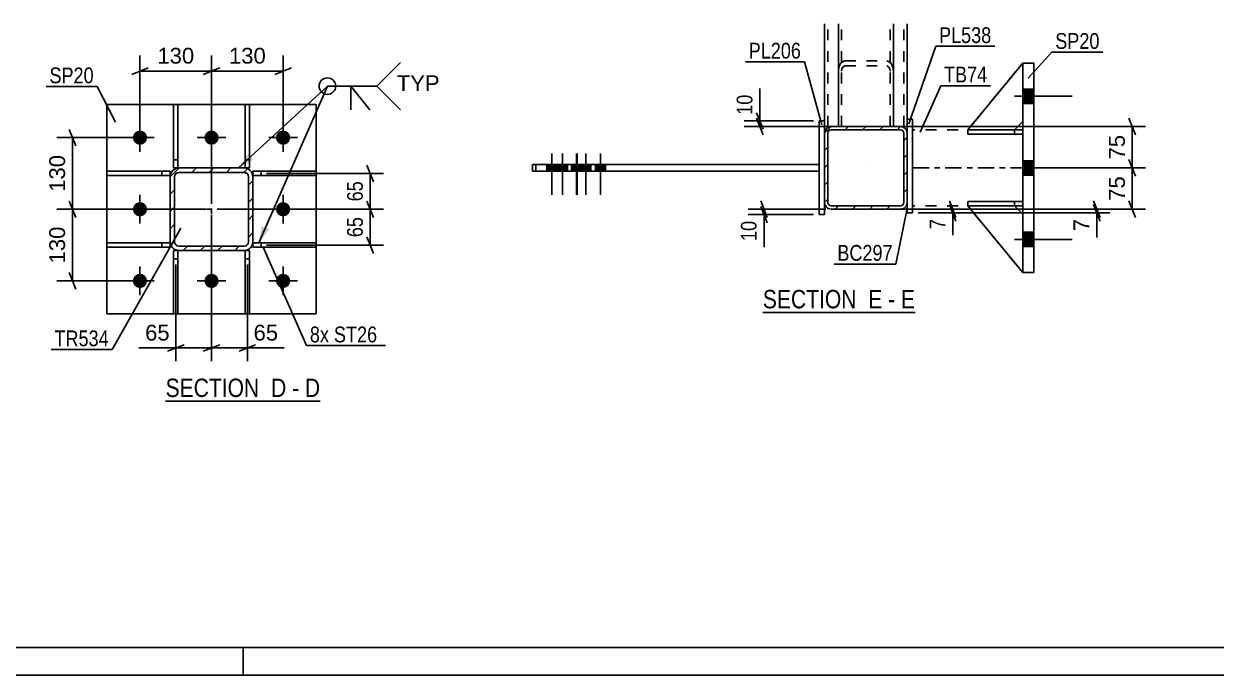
# Model space of a CAD drawing. Header units: millimetres. Extents: x -73 to 768, y -405 to 189.
# Drawn here: x 97.8 to 314.4, y -404.5 to -286.3 of the extents above; entities that cross this region are included whole.
import ezdxf

# ---------------------------------------------------------------- set-up
doc = ezdxf.new("R2010")
doc.units = ezdxf.units.MM
doc.linetypes.add('DXK_LINE_DOT2', pattern=[3.9198, 1.9599, -1.9599])
doc.linetypes.add('DXK_LINE_DOT3', pattern=[5.9187, 2.979, -0.9799, 0.9799, -0.9799])
doc.styles.add('Arial', font='ARIAL.TTF', dxfattribs={"height": 0.2})
doc.styles.add('Arial Narrow', font='ARIALN.TTF', dxfattribs={"height": 0.2})

# ---------------------------------------------------------------- blocks, each defined once
blk = doc.blocks.new('Unknown-122572935-1115')
at = {"color": 5, "linetype": 'Continuous'}
for p, q in [((-68.35, -399.5), (762.65, -399.5)), ((137.65, -404.5), (137.65, -399.5)), ((-73.35, -404.5), (767.65, -404.5))]:
    blk.add_line(p, q, dxfattribs=at)
blk = doc.blocks.new('Unknown-122572935-13 - 1232')
at = {"color": 6, "linetype": 'Continuous'}
blk.add_line((123.56, -354.76), (151.63, -354.76), dxfattribs=at)
at = {"color": 0, "linetype": 'Continuous'}
blk.add_wipeout([(141.67, -354.01), (141.67, -350.51), (123.56, -350.51), (123.56, -354.01)], dxfattribs=at)
at = {"color": 7, "linetype": 'Continuous', "style": 'Arial Narrow'}
blk.add_text('SECTION ', height=3.34, dxfattribs=at).set_placement((123.56, -354.01))
at = {"color": 0, "linetype": 'Continuous'}
blk.add_wipeout([(145.49, -354.01), (145.49, -350.51), (142.72, -350.51), (142.72, -354.01)], dxfattribs=at)
at = {"color": 7, "linetype": 'Continuous', "style": 'Arial Narrow'}
blk.add_text('D', height=3.34, dxfattribs=at).set_placement((142.72, -354.01))
at = {"color": 0, "linetype": 'Continuous'}
blk.add_wipeout([(147.81, -354.01), (147.81, -350.51), (146.54, -350.51), (146.54, -354.01)], dxfattribs=at)
at = {"color": 7, "linetype": 'Continuous', "style": 'Arial Narrow'}
blk.add_text('-', height=3.34, dxfattribs=at).set_placement((146.54, -354.01))
at = {"color": 0, "linetype": 'Continuous'}
blk.add_wipeout([(151.63, -354.01), (151.63, -350.51), (148.86, -350.51), (148.86, -354.01)], dxfattribs=at)
at = {"color": 7, "linetype": 'Continuous', "style": 'Arial Narrow'}
blk.add_text('D', height=3.34, dxfattribs=at).set_placement((148.86, -354.01))
blk = doc.blocks.new('Unknown-122572935-14 - 1776')
at = {"color": 6, "linetype": 'Continuous'}
blk.add_line((232.04, -338.66), (259.69, -338.66), dxfattribs=at)
at = {"color": 0, "linetype": 'Continuous'}
blk.add_wipeout([(250.15, -337.91), (250.15, -334.41), (232.04, -334.41), (232.04, -337.91)], dxfattribs=at)
at = {"color": 7, "linetype": 'Continuous', "style": 'Arial Narrow'}
blk.add_text('SECTION ', height=3.34, dxfattribs=at).set_placement((232.04, -337.91))
at = {"color": 0, "linetype": 'Continuous'}
blk.add_wipeout([(253.76, -337.91), (253.76, -334.41), (251.2, -334.41), (251.2, -337.91)], dxfattribs=at)
at = {"color": 7, "linetype": 'Continuous', "style": 'Arial Narrow'}
blk.add_text('E', height=3.34, dxfattribs=at).set_placement((251.2, -337.91))
at = {"color": 0, "linetype": 'Continuous'}
blk.add_wipeout([(256.08, -337.91), (256.08, -334.41), (254.81, -334.41), (254.81, -337.91)], dxfattribs=at)
at = {"color": 7, "linetype": 'Continuous', "style": 'Arial Narrow'}
blk.add_text('-', height=3.34, dxfattribs=at).set_placement((254.81, -337.91))
at = {"color": 0, "linetype": 'Continuous'}
blk.add_wipeout([(259.69, -337.91), (259.69, -334.41), (257.13, -334.41), (257.13, -337.91)], dxfattribs=at)
at = {"color": 7, "linetype": 'Continuous', "style": 'Arial Narrow'}
blk.add_text('E', height=3.34, dxfattribs=at).set_placement((257.13, -337.91))
blk = doc.blocks.new('Part-122572935-1336 - 1232')
at = {"color": 2, "linetype": 'Continuous'}
for p, q in [((125.01, -312.43), (125.01, -300.93)), ((125.01, -300.93), (125.81, -300.93)), ((125.81, -300.93), (125.81, -312.43)), ((125.81, -312.43), (125.01, -312.43))]:
    blk.add_line(p, q, dxfattribs=at)
at = {"color": 7, "linetype": 'DXK_LINE_DOT2'}
blk.add_line((125.01, -310.93), (125.81, -310.93), dxfattribs=at)
blk = doc.blocks.new('Part-122572935-1331 - 1232')
at = {"color": 2, "linetype": 'Continuous'}
for p, q in [((138.01, -338.93), (138.01, -327.43)), ((138.01, -327.43), (138.81, -327.43)), ((138.81, -327.43), (138.81, -338.93)), ((138.81, -338.93), (138.01, -338.93))]:
    blk.add_line(p, q, dxfattribs=at)
at = {"color": 7, "linetype": 'DXK_LINE_DOT2'}
blk.add_line((138.01, -328.93), (138.81, -328.93), dxfattribs=at)
blk = doc.blocks.new('Part-122572935-1252 - 1232')
at = {"color": 2, "linetype": 'Continuous'}
for p, q in [((150.91, -300.93), (112.91, -300.93)), ((112.91, -300.93), (112.91, -338.93)), ((150.91, -300.93), (150.91, -338.93)), ((150.91, -338.93), (112.91, -338.93))]:
    blk.add_line(p, q, dxfattribs=at)
blk = doc.blocks.new('Part-122572935-1315 - 1232')
at = {"color": 2, "linetype": 'Continuous'}
for p, q in [((150.91, -313.03), (139.41, -313.03)), ((139.41, -313.83), (139.41, -313.03)), ((150.91, -313.83), (139.41, -313.83)), ((150.91, -313.03), (150.91, -313.83))]:
    blk.add_line(p, q, dxfattribs=at)
at = {"color": 7, "linetype": 'DXK_LINE_DOT2'}
blk.add_line((140.91, -313.83), (140.91, -313.03), dxfattribs=at)
blk = doc.blocks.new('Bolt-122572935-1284 - 1232')
at = {"linetype": 'Continuous'}
for points in [[(120.21, -306.93, -1), (117.61, -306.93, -1)], [(133.21, -306.93, -1), (130.61, -306.93, -1)], [(146.21, -306.93, -1), (143.61, -306.93, -1)], [(120.21, -319.93, -1), (117.61, -319.93, -1)], [(146.21, -319.93, -1), (143.61, -319.93, -1)], [(120.21, -332.93, -1), (117.61, -332.93, -1)], [(133.21, -332.93, -1), (130.61, -332.93, -1)], [(146.21, -332.93, -1), (143.61, -332.93, -1)]]:
    blk.add_hatch(color=1, dxfattribs=at).paths.add_polyline_path(points)
at = {"color": 1, "linetype": 'Continuous'}
for p, q in [((118.91, -304.33), (118.91, -309.53)), ((131.91, -304.33), (131.91, -309.53)), ((144.91, -304.33), (144.91, -309.53)), ((121.51, -306.93), (116.31, -306.93)), ((134.51, -306.93), (129.31, -306.93)), ((147.51, -306.93), (142.31, -306.93)), ((118.91, -317.33), (118.91, -322.53)), ((144.91, -317.33), (144.91, -322.53)), ((121.51, -319.93), (116.31, -319.93)), ((147.51, -319.93), (142.31, -319.93)), ((118.91, -330.33), (118.91, -335.53)), ((131.91, -330.33), (131.91, -335.53)), ((144.91, -330.33), (144.91, -335.53)), ((121.51, -332.93), (116.31, -332.93)), ((134.51, -332.93), (129.31, -332.93)), ((147.51, -332.93), (142.31, -332.93))]:
    blk.add_line(p, q, dxfattribs=at)
blk = doc.blocks.new('Part-122572935-1326 - 1232')
at = {"color": 2, "linetype": 'Continuous'}
for p, q in [((125.01, -338.93), (125.01, -327.43)), ((125.01, -327.43), (125.81, -327.43)), ((125.81, -327.43), (125.81, -338.93)), ((125.81, -338.93), (125.01, -338.93))]:
    blk.add_line(p, q, dxfattribs=at)
at = {"color": 7, "linetype": 'DXK_LINE_DOT2'}
blk.add_line((125.01, -328.93), (125.81, -328.93), dxfattribs=at)
blk = doc.blocks.new('Part-122572935-1341 - 1232')
at = {"color": 2, "linetype": 'Continuous'}
for p, q in [((138.01, -312.43), (138.01, -300.93)), ((138.01, -300.93), (138.81, -300.93)), ((138.81, -300.93), (138.81, -312.43)), ((138.81, -312.43), (138.01, -312.43))]:
    blk.add_line(p, q, dxfattribs=at)
at = {"color": 7, "linetype": 'DXK_LINE_DOT2'}
blk.add_line((138.01, -310.93), (138.81, -310.93), dxfattribs=at)
blk = doc.blocks.new('Part-122572935-1346 - 1232')
at = {"color": 2, "linetype": 'Continuous'}
for p, q in [((112.91, -326.83), (112.91, -326.03)), ((112.91, -326.03), (124.41, -326.03)), ((112.91, -326.83), (124.41, -326.83)), ((124.41, -326.83), (124.41, -326.03))]:
    blk.add_line(p, q, dxfattribs=at)
at = {"color": 7, "linetype": 'DXK_LINE_DOT2'}
blk.add_line((122.91, -326.83), (122.91, -326.03), dxfattribs=at)
blk = doc.blocks.new('Part-122572935-1351 - 1232')
at = {"color": 2, "linetype": 'Continuous'}
for p, q in [((112.91, -313.83), (112.91, -313.03)), ((112.91, -313.03), (124.41, -313.03)), ((112.91, -313.83), (124.41, -313.83)), ((124.41, -313.03), (124.41, -313.83))]:
    blk.add_line(p, q, dxfattribs=at)
at = {"color": 7, "linetype": 'DXK_LINE_DOT2'}
blk.add_line((122.91, -313.83), (122.91, -313.03), dxfattribs=at)
blk = doc.blocks.new('Part-122572935-1356 - 1232')
at = {"color": 2, "linetype": 'Continuous'}
for p, q in [((150.91, -326.03), (139.41, -326.03)), ((139.41, -326.83), (139.41, -326.03)), ((150.91, -326.83), (139.41, -326.83)), ((150.91, -326.03), (150.91, -326.83))]:
    blk.add_line(p, q, dxfattribs=at)
at = {"color": 7, "linetype": 'DXK_LINE_DOT2'}
blk.add_line((140.91, -326.83), (140.91, -326.03), dxfattribs=at)
blk = doc.blocks.new('Part-122572935-1440 - 1232')
at = {"linetype": 'Continuous'}
h = blk.add_hatch(dxfattribs=at)
h.set_pattern_fill('', scale=0.7, style=0, pattern_type=0)
h.set_pattern_definition([(45, (126.0132, -312.4263), (-1.57154, 1.57154), [])])
h.paths.add_polyline_path([(137.81, -312.43), (126.01, -312.43), (125.4, -312.55), (124.88, -312.89), (124.54, -313.41), (124.41, -314.03), (124.41, -325.83), (124.54, -326.44), (124.88, -326.96), (125.4, -327.3), (126.01, -327.43), (137.81, -327.43), (138.43, -327.3), (138.94, -326.96), (139.29, -326.44), (139.41, -325.83), (139.41, -314.03), (139.29, -313.41), (138.94, -312.89), (138.43, -312.55)])
h.paths.add_polyline_path([(138.55, -313.72), (138.61, -314.03), (138.61, -325.83), (138.55, -326.13), (138.38, -326.39), (138.12, -326.57), (137.81, -326.63), (126.01, -326.63), (125.71, -326.57), (125.45, -326.39), (125.27, -326.13), (125.21, -325.83), (125.21, -314.03), (125.27, -313.72), (125.45, -313.46), (125.71, -313.29), (126.01, -313.23), (137.81, -313.23), (138.12, -313.29), (138.38, -313.46)])
at = {"color": 7, "linetype": 'DXK_LINE_DOT3'}
for p, q in [((131.91, -309.93), (131.91, -329.93)), ((141.91, -319.93), (121.91, -319.93))]:
    blk.add_line(p, q, dxfattribs=at)
at = {"color": 7, "linetype": 'DXK_LINE_DOT2'}
for p, q in [((124.41, -314.03), (124.54, -313.41)), ((125.27, -313.72), (125.21, -314.03)), ((125.4, -312.55), (126.01, -312.43)), ((126.01, -313.23), (125.71, -313.29)), ((126.01, -312.43), (137.81, -312.43)), ((126.01, -313.23), (137.81, -313.23)), ((137.81, -312.43), (138.43, -312.55)), ((138.12, -313.29), (137.81, -313.23)), ((138.61, -314.03), (138.55, -313.72)), ((139.29, -313.41), (139.41, -314.03)), ((124.41, -325.83), (124.41, -314.03)), ((125.21, -325.83), (125.21, -314.03)), ((138.61, -325.83), (138.61, -314.03)), ((139.41, -325.83), (139.41, -314.03)), ((124.54, -326.44), (124.41, -325.83)), ((125.21, -325.83), (125.27, -326.13)), ((125.71, -326.57), (126.01, -326.63)), ((126.01, -326.63), (137.81, -326.63)), ((137.81, -326.63), (138.12, -326.57)), ((138.55, -326.13), (138.61, -325.83)), ((139.41, -325.83), (139.29, -326.44)), ((126.01, -327.43), (125.4, -327.3)), ((126.01, -327.43), (137.81, -327.43)), ((138.43, -327.3), (137.81, -327.43))]:
    blk.add_line(p, q, dxfattribs=at)
at = {"color": 2, "linetype": 'Continuous'}
for p, q in [((124.54, -313.41), (124.41, -314.03)), ((125.21, -314.03), (125.27, -313.72)), ((126.01, -312.43), (125.4, -312.55)), ((125.71, -313.29), (126.01, -313.23)), ((126.01, -312.43), (137.81, -312.43)), ((126.01, -313.23), (137.81, -313.23)), ((138.43, -312.55), (137.81, -312.43)), ((137.81, -313.23), (138.12, -313.29)), ((138.55, -313.72), (138.61, -314.03)), ((139.41, -314.03), (139.29, -313.41)), ((124.41, -325.83), (124.41, -314.03)), ((125.21, -325.83), (125.21, -314.03)), ((138.61, -325.83), (138.61, -314.03)), ((139.41, -325.83), (139.41, -314.03)), ((124.41, -325.83), (124.54, -326.44)), ((125.27, -326.13), (125.21, -325.83)), ((126.01, -326.63), (125.71, -326.57)), ((126.01, -326.63), (137.81, -326.63)), ((138.12, -326.57), (137.81, -326.63)), ((138.61, -325.83), (138.55, -326.13)), ((139.29, -326.44), (139.41, -325.83)), ((125.4, -327.3), (126.01, -327.43)), ((126.01, -327.43), (137.81, -327.43)), ((137.81, -327.43), (138.43, -327.3))]:
    blk.add_line(p, q, dxfattribs=at)
at = {"color": 7, "linetype": 'DXK_LINE_DOT2'}
for centre, radius, start, end in [((126.01, -314.03), 1.6, 112.5, 157.5), ((126.01, -314.03), 0.8, 112.5, 157.5), ((137.81, -314.03), 0.8, 22.5, 67.5), ((137.81, -314.03), 1.6, 22.5, 67.5), ((126.01, -325.83), 1.6, 202.5, 247.5), ((126.01, -325.83), 0.8, 202.5, 247.5), ((137.81, -325.83), 0.8, 292.5, 337.5), ((137.81, -325.83), 1.6, 292.5, 337.5)]:
    blk.add_arc(centre, radius, start, end, dxfattribs=at)
at = {"color": 2, "linetype": 'Continuous'}
for centre, radius, start, end in [((126.01, -314.03), 1.6, 112.5, 157.5), ((126.01, -314.03), 0.8, 112.5, 157.5), ((137.81, -314.03), 0.8, 22.5, 67.5), ((137.81, -314.03), 1.6, 22.5, 67.5), ((126.01, -325.83), 1.6, 202.5, 247.5), ((126.01, -325.83), 0.8, 202.5, 247.5), ((137.81, -325.83), 0.8, 292.5, 337.5), ((137.81, -325.83), 1.6, 292.5, 337.5)]:
    blk.add_arc(centre, radius, start, end, dxfattribs=at)
blk = doc.blocks.new('Part-122572935-1975 - 1776')
at = {"color": 7, "linetype": 'DXK_LINE_DOT2'}
for p, q in [((279.25, -293.41), (269.25, -305.52)), ((269.25, -305.52), (279.25, -293.41)), ((279.25, -304.02), (279.25, -293.41)), ((277.75, -305.52), (279.25, -304.02)), ((277.75, -305.52), (279.25, -304.02)), ((269.25, -305.52), (277.75, -305.52)), ((269.25, -305.52), (269.25, -305.52)), ((277.75, -305.52), (269.25, -305.52)), ((277.75, -305.52), (277.75, -305.52))]:
    blk.add_line(p, q, dxfattribs=at)
blk = doc.blocks.new('Bolt-122572935-1818 - 1776')
at = {"linetype": 'Continuous'}
for points in [[(196.53, -311.8), (194.73, -311.8), (194.73, -313), (196.53, -313)], [(199.21, -311.8), (197.41, -311.8), (197.41, -313), (199.21, -313)], [(200.78, -311.8), (198.98, -311.8), (198.98, -313), (200.78, -313)], [(203.45, -311.8), (201.65, -311.8), (201.65, -313), (203.45, -313)]]:
    blk.add_hatch(color=1, dxfattribs=at).paths.add_polyline_path(points)
at = {"color": 1, "linetype": 'Continuous'}
for p, q in [((194.73, -311.8), (194.73, -313)), ((195.63, -309.8), (195.63, -317.3)), ((196.53, -311.8), (196.53, -313)), ((197.41, -311.8), (197.41, -313)), ((198.31, -309.8), (198.31, -317.3)), ((198.98, -311.8), (198.98, -313)), ((199.21, -311.8), (199.21, -313)), ((199.88, -309.8), (199.88, -317.3)), ((200.78, -311.8), (200.78, -313)), ((201.65, -311.8), (201.65, -313)), ((202.55, -309.8), (202.55, -317.3)), ((203.45, -311.8), (203.45, -313))]:
    blk.add_line(p, q, dxfattribs=at)
blk = doc.blocks.new('Bolt-122572935-1819 - 1776')
at = {"linetype": 'Continuous'}
for points in [[(194.59, -311.8), (192.79, -311.8), (192.79, -313), (194.59, -313)], [(194.59, -311.8), (192.79, -311.8), (192.79, -313), (194.59, -313)], [(199.09, -311.8), (197.29, -311.8), (197.29, -313), (199.09, -313)], [(199.09, -311.8), (197.29, -311.8), (197.29, -313), (199.09, -313)]]:
    blk.add_hatch(color=1, dxfattribs=at).paths.add_polyline_path(points)
at = {"color": 1, "linetype": 'Continuous'}
for p, q in [((192.79, -311.8), (192.79, -313)), ((192.79, -311.8), (192.79, -313)), ((193.69, -309.8), (193.69, -317.3)), ((193.69, -309.8), (193.69, -317.3)), ((194.59, -311.8), (194.59, -313)), ((194.59, -311.8), (194.59, -313)), ((197.29, -311.8), (197.29, -313)), ((197.29, -311.8), (197.29, -313)), ((198.19, -309.8), (198.19, -317.3)), ((198.19, -309.8), (198.19, -317.3)), ((199.09, -311.8), (199.09, -313)), ((199.09, -311.8), (199.09, -313))]:
    blk.add_line(p, q, dxfattribs=at)
blk = doc.blocks.new('Part-122572935-2049 - 1776')
at = {"color": 2, "linetype": 'Continuous'}
for p, q in [((243.25, -303.9), (243.25, -286.27)), ((258.25, -303.58), (258.25, -286.27)), ((243.25, -304.92), (244.45, -304.92)), ((258.16, -304.92), (257.05, -304.92)), ((258.25, -304.92), (258.16, -304.92))]:
    blk.add_line(p, q, dxfattribs=at)
at = {"color": 7, "linetype": 'DXK_LINE_DOT2'}
for p, q in [((243.85, -304.92), (243.85, -286.27)), ((257.65, -304.92), (257.65, -286.27)), ((243.25, -304.92), (243.25, -303.9)), ((243.34, -304.92), (243.25, -304.92)), ((243.89, -304.92), (243.85, -304.92)), ((243.85, -304.92), (243.99, -304.92)), ((244.45, -304.92), (257.9, -304.92)), ((258.25, -304.92), (258.25, -303.58))]:
    blk.add_line(p, q, dxfattribs=at)
blk = doc.blocks.new('Part-122572935-1972 - 1776')
at = {"color": 2, "linetype": 'Continuous'}
for p, q in [((190.19, -311.8), (196.51, -311.8)), ((190.19, -313), (190.19, -311.8)), ((190.83, -313), (190.83, -311.8)), ((196.51, -311.8), (242.25, -311.8)), ((196.51, -313), (196.51, -311.8)), ((242.25, -311.8), (242.25, -311.8)), ((242.25, -313), (242.25, -311.8)), ((190.19, -313), (196.51, -313)), ((196.51, -313), (242.25, -313))]:
    blk.add_line(p, q, dxfattribs=at)
at = {"color": 7, "linetype": 'DXK_LINE_DOT2'}
for p, q in [((190.83, -313), (190.83, -311.8)), ((196.51, -313), (196.51, -311.8)), ((196.51, -311.8), (242.25, -311.8)), ((196.51, -313), (242.25, -313)), ((242.25, -313), (242.25, -313))]:
    blk.add_line(p, q, dxfattribs=at)
blk = doc.blocks.new('Bolt-122572935-1820 - 1776')
at = {"linetype": 'Continuous'}
for points in [[(196.53, -311.8), (194.73, -311.8), (194.73, -313), (196.53, -313)], [(199.21, -311.8), (197.41, -311.8), (197.41, -313), (199.21, -313)], [(200.78, -311.8), (198.98, -311.8), (198.98, -313), (200.78, -313)], [(203.45, -311.8), (201.65, -311.8), (201.65, -313), (203.45, -313)]]:
    blk.add_hatch(color=1, dxfattribs=at).paths.add_polyline_path(points)
at = {"color": 1, "linetype": 'Continuous'}
for p, q in [((194.73, -311.8), (194.73, -313)), ((195.63, -309.8), (195.63, -317.3)), ((196.53, -311.8), (196.53, -313)), ((197.41, -311.8), (197.41, -313)), ((198.31, -309.8), (198.31, -317.3)), ((198.98, -311.8), (198.98, -313)), ((199.21, -311.8), (199.21, -313)), ((199.88, -309.8), (199.88, -317.3)), ((200.78, -311.8), (200.78, -313)), ((201.65, -311.8), (201.65, -313)), ((202.55, -309.8), (202.55, -317.3)), ((203.45, -311.8), (203.45, -313))]:
    blk.add_line(p, q, dxfattribs=at)
blk = doc.blocks.new('Part-122572935-1976 - 1776')
at = {"color": 7, "linetype": 'DXK_LINE_DOT2'}
for p, q in [((269.25, -319.31), (269.25, -318.51)), ((269.25, -318.51), (277.75, -318.51)), ((279.25, -318.51), (269.25, -318.51)), ((277.75, -319.31), (269.25, -319.31)), ((269.25, -319.31), (279.25, -319.31)), ((277.75, -319.31), (277.75, -318.51)), ((277.75, -318.51), (279.25, -318.51)), ((279.25, -319.31), (277.75, -319.31)), ((279.25, -319.31), (279.25, -318.51)), ((279.25, -319.31), (279.25, -318.51)), ((279.25, -318.51), (279.25, -318.51)), ((279.25, -319.31), (279.25, -319.31))]:
    blk.add_line(p, q, dxfattribs=at)
blk = doc.blocks.new('Part-122572935-1912 - 1776')
at = {"color": 2, "linetype": 'Continuous'}
for p, q in [((269.75, -304.91), (259.25, -304.91)), ((279.25, -304.91), (278.36, -304.91)), ((269.74, -319.91), (259.25, -319.91)), ((279.25, -319.91), (278.34, -319.91))]:
    blk.add_line(p, q, dxfattribs=at)
at = {"color": 7, "linetype": 'DXK_LINE_DOT2'}
for p, q in [((259.25, -319.91), (259.25, -304.91)), ((278.36, -304.91), (269.75, -304.91)), ((279.25, -304.91), (279.25, -319.91)), ((279.25, -305.51), (259.25, -305.51)), ((279.25, -319.31), (259.25, -319.31)), ((278.34, -319.91), (269.74, -319.91))]:
    blk.add_line(p, q, dxfattribs=at)
at = {"color": 7, "linetype": 'DXK_LINE_DOT3'}
blk.add_line((259.25, -312.41), (279.25, -312.41), dxfattribs=at)
blk = doc.blocks.new('Part-122572935-1848 - 1776')
at = {"linetype": 'Continuous'}
h = blk.add_hatch(dxfattribs=at)
h.set_pattern_fill('', scale=0.7, style=0, pattern_type=0)
h.set_pattern_definition([(45, (244.4485, -304.9152), (-1.57154, 1.57154), [])])
h.paths.add_polyline_path([(257.05, -304.92), (244.45, -304.92), (243.99, -305.01), (243.6, -305.27), (243.34, -305.66), (243.25, -306.12), (243.25, -318.72), (243.34, -319.17), (243.6, -319.56), (243.99, -319.82), (244.45, -319.92), (257.05, -319.92), (257.51, -319.82), (257.9, -319.56), (258.16, -319.17), (258.25, -318.72), (258.25, -306.12), (258.16, -305.66), (257.9, -305.27), (257.51, -305.01)])
h.paths.add_polyline_path([(257.6, -305.89), (257.65, -306.12), (257.65, -318.72), (257.6, -318.94), (257.47, -319.14), (257.28, -319.27), (257.05, -319.32), (244.45, -319.32), (244.22, -319.27), (244.02, -319.14), (243.89, -318.94), (243.85, -318.72), (243.85, -306.12), (243.89, -305.89), (244.02, -305.69), (244.22, -305.56), (244.45, -305.52), (257.05, -305.52), (257.28, -305.56), (257.47, -305.69)])
at = {"color": 2, "linetype": 'Continuous'}
for p, q in [((244.45, -304.92), (243.99, -305.01)), ((244.45, -304.92), (244.45, -304.92)), ((244.45, -304.92), (257.05, -304.92)), ((257.05, -304.92), (257.05, -304.92)), ((257.51, -305.01), (257.05, -304.92)), ((243.34, -305.66), (243.25, -306.12)), ((243.25, -306.12), (243.25, -306.12)), ((243.25, -318.72), (243.25, -306.12)), ((243.85, -306.12), (243.89, -305.89)), ((243.85, -306.12), (243.85, -306.12)), ((243.85, -318.72), (243.85, -306.12)), ((243.89, -305.89), (244.02, -305.69)), ((244.02, -305.69), (244.22, -305.56)), ((244.22, -305.56), (244.45, -305.52)), ((244.45, -305.52), (244.45, -305.52)), ((244.45, -305.52), (257.05, -305.52)), ((257.05, -305.52), (257.05, -305.52)), ((257.05, -305.52), (257.28, -305.56)), ((257.28, -305.56), (257.47, -305.69)), ((257.47, -305.69), (257.6, -305.89)), ((257.6, -305.89), (257.65, -306.12)), ((257.65, -306.12), (257.65, -306.12)), ((257.65, -318.72), (257.65, -306.12)), ((258.25, -306.12), (258.16, -305.66)), ((258.25, -306.12), (258.25, -306.12)), ((258.25, -318.72), (258.25, -306.12)), ((243.25, -318.72), (243.25, -318.72)), ((243.25, -318.72), (243.34, -319.17)), ((243.85, -318.72), (243.85, -318.72)), ((243.89, -318.94), (243.85, -318.72)), ((244.02, -319.14), (243.89, -318.94)), ((243.99, -319.82), (244.45, -319.92)), ((244.22, -319.27), (244.02, -319.14)), ((244.45, -319.32), (244.22, -319.27)), ((244.45, -319.32), (244.45, -319.32)), ((244.45, -319.32), (257.05, -319.32)), ((244.45, -319.92), (244.45, -319.92)), ((244.45, -319.92), (257.05, -319.92)), ((257.28, -319.27), (257.05, -319.32)), ((257.05, -319.32), (257.05, -319.32)), ((257.05, -319.92), (257.51, -319.82)), ((257.05, -319.92), (257.05, -319.92)), ((257.47, -319.14), (257.28, -319.27)), ((257.6, -318.94), (257.47, -319.14)), ((257.65, -318.72), (257.6, -318.94)), ((257.65, -318.72), (257.65, -318.72)), ((258.16, -319.17), (258.25, -318.72)), ((258.25, -318.72), (258.25, -318.72))]:
    blk.add_line(p, q, dxfattribs=at)
at = {"color": 7, "linetype": 'DXK_LINE_DOT3'}
blk.add_line((250.75, -312.42), (250.75, -312.42), dxfattribs=at)
at = {"color": 2, "linetype": 'Continuous'}
for centre, start, end in [((244.45, -306.12), 112.5, 157.5), ((257.05, -306.12), 22.5, 67.5), ((244.45, -318.72), 202.5, 247.5), ((257.05, -318.72), 292.5, 337.5)]:
    blk.add_arc(centre, 1.2, start, end, dxfattribs=at)
blk = doc.blocks.new('Part-122572935-2048 - 1776')
at = {"color": 2, "linetype": 'Continuous'}
for p, q in [((245.75, -304.92), (245.75, -286.27)), ((255.75, -304.92), (255.75, -286.27))]:
    blk.add_line(p, q, dxfattribs=at)
at = {"color": 7, "linetype": 'DXK_LINE_DOT2'}
for p, q in [((246.35, -304.92), (246.35, -286.27)), ((255.15, -304.92), (255.15, -286.27)), ((245.75, -294.84), (245.84, -294.14)), ((245.84, -294.14), (246.1, -293.54)), ((246.1, -293.54), (246.49, -293.14)), ((246.39, -294.49), (246.35, -294.84)), ((246.52, -294.19), (246.39, -294.49)), ((246.49, -293.14), (246.95, -292.99)), ((246.72, -293.99), (246.52, -294.19)), ((246.95, -293.92), (246.72, -293.99)), ((246.95, -292.99), (254.55, -292.99)), ((246.95, -293.92), (254.55, -293.92)), ((254.55, -292.99), (255.01, -293.14)), ((254.78, -293.99), (254.55, -293.92)), ((254.97, -294.19), (254.78, -293.99)), ((255.1, -294.49), (254.97, -294.19)), ((255.01, -293.14), (255.4, -293.54)), ((255.15, -294.84), (255.1, -294.49)), ((255.4, -293.54), (255.66, -294.14)), ((255.66, -294.14), (255.75, -294.84)), ((255.75, -304.92), (245.75, -304.92))]:
    blk.add_line(p, q, dxfattribs=at)
blk = doc.blocks.new('Part-122572935-1881 - 1776')
at = {"color": 2, "linetype": 'Continuous'}
for p, q in [((242.25, -303.9), (242.25, -303.9)), ((243.25, -303.9), (242.25, -303.9)), ((242.25, -303.9), (242.25, -320.9)), ((243.25, -303.9), (243.25, -303.9)), ((243.25, -306.12), (243.25, -303.9)), ((243.25, -318.72), (243.25, -320.9)), ((242.25, -320.9), (242.25, -320.9)), ((243.25, -320.9), (242.25, -320.9)), ((243.25, -320.9), (243.25, -320.9))]:
    blk.add_line(p, q, dxfattribs=at)
at = {"color": 7, "linetype": 'DXK_LINE_DOT2'}
for p, q in [((242.25, -303.9), (243.25, -303.9)), ((243.25, -318.72), (243.25, -306.12)), ((243.25, -320.9), (242.25, -320.9)), ((242.25, -320.9), (242.25, -320.9))]:
    blk.add_line(p, q, dxfattribs=at)
blk = doc.blocks.new('Part-122572935-1897 - 1776')
at = {"color": 2, "linetype": 'Continuous'}
for p, q in [((258.25, -303.58), (259.25, -303.58)), ((258.25, -306.12), (258.25, -303.58)), ((259.25, -320.58), (259.25, -303.58)), ((258.25, -320.58), (258.25, -318.71)), ((258.25, -320.58), (259.25, -320.58))]:
    blk.add_line(p, q, dxfattribs=at)
at = {"color": 7, "linetype": 'DXK_LINE_DOT2'}
for p, q in [((258.25, -303.58), (259.25, -303.58)), ((258.25, -318.71), (258.25, -306.12)), ((258.25, -320.58), (259.25, -320.58))]:
    blk.add_line(p, q, dxfattribs=at)
blk = doc.blocks.new('Part-122572935-1977 - 1776')
at = {"color": 7, "linetype": 'DXK_LINE_DOT2'}
for p, q in [((269.25, -306.31), (269.25, -305.51)), ((269.25, -305.51), (277.75, -305.51)), ((279.25, -305.51), (269.25, -305.51)), ((277.75, -306.31), (269.25, -306.31)), ((269.25, -306.31), (279.25, -306.31)), ((277.75, -306.31), (277.75, -305.51)), ((277.75, -305.51), (279.25, -305.51)), ((279.25, -306.31), (277.75, -306.31)), ((279.25, -306.31), (279.25, -305.51)), ((279.25, -306.31), (279.25, -305.51)), ((279.25, -305.51), (279.25, -305.51)), ((279.25, -306.31), (279.25, -306.31))]:
    blk.add_line(p, q, dxfattribs=at)
blk = doc.blocks.new('Part-122572935-1981 - 1776')
at = {"color": 2, "linetype": 'Continuous'}
for p, q in [((279.25, -293.41), (269.25, -305.52)), ((279.25, -293.41), (279.25, -293.41)), ((279.25, -293.41), (279.25, -293.41)), ((277.76, -305.51), (279.25, -304.02)), ((270.5, -305.52), (269.25, -305.52)), ((269.25, -305.52), (269.25, -305.52))]:
    blk.add_line(p, q, dxfattribs=at)
at = {"color": 7, "linetype": 'DXK_LINE_DOT2'}
for p, q in [((279.25, -293.41), (269.25, -305.52)), ((279.25, -304.02), (279.25, -293.41)), ((277.75, -305.52), (279.25, -304.02)), ((277.75, -305.52), (269.25, -305.52)), ((277.75, -305.52), (270.5, -305.52)), ((277.75, -305.52), (277.76, -305.51)), ((277.75, -305.52), (277.75, -305.52))]:
    blk.add_line(p, q, dxfattribs=at)
blk = doc.blocks.new('Part-122572935-1917 - 1776')
at = {"color": 2, "linetype": 'Continuous'}
for p, q in [((279.25, -331.41), (279.25, -293.41)), ((281.25, -293.41), (279.25, -293.41)), ((281.25, -331.41), (281.25, -293.41)), ((281.25, -331.41), (279.25, -331.41)), ((281.25, -331.41), (281.25, -331.41))]:
    blk.add_line(p, q, dxfattribs=at)
at = {"color": 7, "linetype": 'DXK_LINE_DOT2'}
for p, q in [((281.25, -293.41), (279.25, -293.41)), ((279.25, -331.41), (281.25, -331.41)), ((281.25, -331.41), (281.25, -331.41))]:
    blk.add_line(p, q, dxfattribs=at)
blk = doc.blocks.new('Part-122572935-1974 - 1776')
at = {"color": 7, "linetype": 'DXK_LINE_DOT2'}
for p, q in [((269.25, -319.32), (277.75, -319.32)), ((279.25, -331.41), (269.25, -319.32)), ((269.25, -319.32), (269.25, -319.32)), ((277.75, -319.32), (269.25, -319.32)), ((269.25, -319.32), (279.25, -331.41)), ((277.75, -319.32), (279.25, -320.82)), ((277.75, -319.32), (277.75, -319.32)), ((277.75, -319.32), (279.25, -320.82)), ((279.25, -320.82), (279.25, -331.41))]:
    blk.add_line(p, q, dxfattribs=at)
blk = doc.blocks.new('Part-122572935-1978 - 1776')
at = {"color": 2, "linetype": 'Continuous'}
for p, q in [((269.25, -318.51), (279.25, -318.51)), ((269.25, -318.51), (269.25, -319.31)), ((279.25, -319.31), (269.25, -319.31)), ((279.25, -318.51), (279.25, -318.51)), ((279.25, -319.31), (279.25, -318.51))]:
    blk.add_line(p, q, dxfattribs=at)
at = {"color": 7, "linetype": 'DXK_LINE_DOT2'}
for p, q in [((277.75, -318.51), (269.25, -318.51)), ((269.25, -319.31), (277.75, -319.31)), ((279.25, -318.51), (277.75, -318.51)), ((277.75, -318.51), (277.75, -319.31)), ((277.75, -319.31), (279.25, -319.31)), ((279.25, -318.51), (279.25, -318.51))]:
    blk.add_line(p, q, dxfattribs=at)
blk = doc.blocks.new('Part-122572935-1979 - 1776')
at = {"color": 2, "linetype": 'Continuous'}
for p, q in [((269.26, -305.51), (269.25, -305.51)), ((269.25, -305.51), (269.25, -306.31)), ((269.25, -306.31), (279.25, -306.31)), ((279.25, -305.51), (270.5, -305.51)), ((279.25, -305.51), (279.25, -305.51)), ((279.25, -305.51), (279.25, -306.31))]:
    blk.add_line(p, q, dxfattribs=at)
at = {"color": 7, "linetype": 'DXK_LINE_DOT2'}
for p, q in [((269.25, -306.31), (277.75, -306.31)), ((270.5, -305.51), (269.26, -305.51)), ((277.75, -305.51), (269.26, -305.51)), ((277.75, -305.51), (279.25, -305.51)), ((277.75, -305.51), (277.75, -306.31)), ((277.75, -306.31), (279.25, -306.31)), ((279.25, -305.51), (279.25, -305.51))]:
    blk.add_line(p, q, dxfattribs=at)
blk = doc.blocks.new('Part-122572935-1980 - 1776')
at = {"color": 2, "linetype": 'Continuous'}
for p, q in [((269.25, -319.32), (269.25, -319.32)), ((277.75, -319.32), (269.25, -319.32)), ((279.25, -331.41), (269.25, -319.32)), ((277.75, -319.32), (277.75, -319.32)), ((277.75, -319.32), (279.25, -320.82))]:
    blk.add_line(p, q, dxfattribs=at)
at = {"color": 7, "linetype": 'DXK_LINE_DOT2'}
for p, q in [((269.25, -319.32), (277.75, -319.32)), ((279.25, -331.41), (269.25, -319.32)), ((277.75, -319.32), (279.25, -320.82)), ((279.25, -320.82), (279.25, -331.41))]:
    blk.add_line(p, q, dxfattribs=at)
blk = doc.blocks.new('Bolt-122572935-2019 - 1776')
at = {"linetype": 'Continuous'}
for points in [[(281.25, -300.71), (281.25, -298.11), (279.25, -298.11), (279.25, -300.71)], [(281.25, -300.71), (281.25, -298.11), (279.25, -298.11), (279.25, -300.71)], [(281.25, -300.71), (281.25, -298.11), (279.25, -298.11), (279.25, -300.71)], [(281.25, -313.71), (281.25, -311.11), (279.25, -311.11), (279.25, -313.71)], [(281.25, -313.71), (281.25, -311.11), (279.25, -311.11), (279.25, -313.71)], [(281.25, -326.71), (281.25, -324.11), (279.25, -324.11), (279.25, -326.71)], [(281.25, -326.71), (281.25, -324.11), (279.25, -324.11), (279.25, -326.71)], [(281.25, -326.71), (281.25, -324.11), (279.25, -324.11), (279.25, -326.71)]]:
    blk.add_hatch(color=1, dxfattribs=at).paths.add_polyline_path(points)
at = {"color": 1, "linetype": 'Continuous'}
for p, q in [((279.25, -298.11), (281.25, -298.11)), ((279.25, -298.11), (281.25, -298.11)), ((279.25, -298.11), (281.25, -298.11)), ((277.75, -299.41), (288.25, -299.41)), ((277.75, -299.41), (288.25, -299.41)), ((277.75, -299.41), (288.25, -299.41)), ((279.25, -300.71), (281.25, -300.71)), ((279.25, -300.71), (281.25, -300.71)), ((279.25, -300.71), (281.25, -300.71)), ((279.25, -311.11), (281.25, -311.11)), ((279.25, -311.11), (281.25, -311.11)), ((277.75, -312.41), (288.25, -312.41)), ((277.75, -312.41), (288.25, -312.41)), ((279.25, -313.71), (281.25, -313.71)), ((279.25, -313.71), (281.25, -313.71)), ((279.25, -324.11), (281.25, -324.11)), ((279.25, -324.11), (281.25, -324.11)), ((279.25, -324.11), (281.25, -324.11)), ((277.75, -325.41), (288.25, -325.41)), ((277.75, -325.41), (288.25, -325.41)), ((277.75, -325.41), (288.25, -325.41)), ((279.25, -326.71), (281.25, -326.71)), ((279.25, -326.71), (281.25, -326.71)), ((279.25, -326.71), (281.25, -326.71))]:
    blk.add_line(p, q, dxfattribs=at)
blk = doc.blocks.new('StraightDimension-122572935-1523 - 1232')
at = {"color": 7, "linetype": 'Continuous'}
for p, q in [((131.91, -320.93), (131.91, -347.51)), ((125.41, -329.93), (125.41, -347.51)), ((123.91, -345.71), (126.91, -344.51)), ((125.41, -345.11), (131.91, -345.11)), ((133.41, -344.51), (130.41, -345.71))]:
    blk.add_line(p, q, dxfattribs=at)
at = {"color": 0}
blk.add_wipeout([(124.89, -344.36), (124.89, -340.16), (119.24, -340.16), (119.24, -344.36)], dxfattribs=at)
at = {"color": 7, "linetype": 'Continuous'}
blk.add_line((125.41, -345.11), (118.72, -345.11), dxfattribs=at)
blk.add_line((125.41, -345.11), (118.72, -345.11), dxfattribs=at)
at = {"color": 3, "style": 'Arial'}
blk.add_text('65', height=2.865, dxfattribs=at).set_placement((119.84, -343.76))
blk = doc.blocks.new('StraightDimension-122572935-1670 - 1232')
at = {"color": 7, "linetype": 'Continuous'}
for p, q in [((132.91, -319.93), (163.14, -319.93)), ((160.14, -318.43), (161.34, -321.43)), ((160.74, -326.43), (160.74, -319.93)), ((141.91, -326.43), (163.14, -326.43)), ((161.34, -327.93), (160.14, -324.93))]:
    blk.add_line(p, q, dxfattribs=at)
at = {"color": 0}
blk.add_wipeout([(159.99, -320.75), (155.79, -320.75), (155.79, -325.6), (159.99, -325.6)], dxfattribs=at)
at = {"color": 3, "style": 'Arial Narrow'}
blk.add_text('65', height=2.863, rotation=90.0002, dxfattribs=at).set_placement((159.39, -325))
blk = doc.blocks.new('StraightDimension-122572935-1540 - 1232')
at = {"color": 7, "linetype": 'Continuous'}
for p, q in [((131.91, -320.93), (131.91, -347.51)), ((138.41, -329.93), (138.41, -347.51)), ((130.41, -345.71), (133.41, -344.51)), ((131.91, -345.11), (138.41, -345.11)), ((139.91, -344.51), (136.91, -345.71))]:
    blk.add_line(p, q, dxfattribs=at)
at = {"color": 0}
blk.add_wipeout([(144.59, -344.36), (144.59, -340.16), (138.94, -340.16), (138.94, -344.36)], dxfattribs=at)
at = {"color": 7, "linetype": 'Continuous'}
blk.add_line((138.41, -345.11), (145.11, -345.11), dxfattribs=at)
blk.add_line((138.41, -345.11), (145.11, -345.11), dxfattribs=at)
at = {"color": 3, "style": 'Arial'}
blk.add_text('65', height=2.865, dxfattribs=at).set_placement((139.54, -343.76))
blk = doc.blocks.new('StraightDimension-122572935-1554 - 1232')
at = {"color": 7, "linetype": 'Continuous'}
for p, q in [((117.91, -306.93), (103.8, -306.93)), ((107.25, -308.43), (106.05, -305.43)), ((106.65, -319.93), (106.65, -306.93)), ((130.91, -319.93), (103.8, -319.93)), ((106.05, -318.43), (107.25, -321.43))]:
    blk.add_line(p, q, dxfattribs=at)
at = {"color": 0}
blk.add_wipeout([(105.9, -309.49), (101.7, -309.49), (101.7, -317.36), (105.9, -317.36)], dxfattribs=at)
at = {"color": 3, "style": 'Arial'}
blk.add_text('130', height=2.865, rotation=90.0002, dxfattribs=at).set_placement((105.3, -316.76))
blk = doc.blocks.new('StraightDimension-122572935-1555 - 1232')
at = {"color": 7, "linetype": 'Continuous'}
for p, q in [((130.91, -319.93), (103.8, -319.93)), ((107.25, -321.43), (106.05, -318.43)), ((106.65, -332.93), (106.65, -319.93)), ((117.91, -332.93), (103.8, -332.93)), ((106.05, -331.43), (107.25, -334.43))]:
    blk.add_line(p, q, dxfattribs=at)
at = {"color": 0}
blk.add_wipeout([(105.9, -322.49), (101.7, -322.49), (101.7, -330.36), (105.9, -330.36)], dxfattribs=at)
at = {"color": 3, "style": 'Arial'}
blk.add_text('130', height=2.865, rotation=90.0002, dxfattribs=at).set_placement((105.3, -329.76))
blk = doc.blocks.new('StraightDimension-122572935-1614 - 1232')
at = {"color": 7, "linetype": 'Continuous'}
for p, q in [((131.91, -318.93), (131.91, -291.99)), ((144.91, -305.93), (144.91, -291.99)), ((133.41, -294.24), (130.41, -295.44)), ((143.41, -295.44), (146.41, -294.24)), ((131.91, -294.84), (144.91, -294.84))]:
    blk.add_line(p, q, dxfattribs=at)
at = {"color": 0}
blk.add_wipeout([(142.35, -294.09), (142.35, -289.89), (134.48, -289.89), (134.48, -294.09)], dxfattribs=at)
at = {"color": 3, "style": 'Arial'}
blk.add_text('130', height=2.865, dxfattribs=at).set_placement((135.08, -293.49))
blk = doc.blocks.new('StraightDimension-122572935-1615 - 1232')
at = {"color": 7, "linetype": 'Continuous'}
for p, q in [((118.91, -305.93), (118.91, -291.99)), ((131.91, -318.93), (131.91, -291.99)), ((120.41, -294.24), (117.41, -295.44)), ((130.41, -295.44), (133.41, -294.24)), ((118.91, -294.84), (131.91, -294.84))]:
    blk.add_line(p, q, dxfattribs=at)
at = {"color": 0}
blk.add_wipeout([(129.35, -294.09), (129.35, -289.89), (121.48, -289.89), (121.48, -294.09)], dxfattribs=at)
at = {"color": 3, "style": 'Arial'}
blk.add_text('130', height=2.865, dxfattribs=at).set_placement((122.08, -293.49))
blk = doc.blocks.new('StraightDimension-122572935-1686 - 1232')
at = {"color": 7, "linetype": 'Continuous'}
for p, q in [((141.91, -313.43), (163.14, -313.43)), ((160.14, -311.93), (161.34, -314.93)), ((160.74, -319.93), (160.74, -313.43)), ((132.91, -319.93), (163.14, -319.93)), ((161.34, -321.43), (160.14, -318.43))]:
    blk.add_line(p, q, dxfattribs=at)
at = {"color": 0}
blk.add_wipeout([(159.99, -314.25), (155.79, -314.25), (155.79, -319.1), (159.99, -319.1)], dxfattribs=at)
at = {"color": 3, "style": 'Arial Narrow'}
blk.add_text('65', height=2.863, rotation=90.0002, dxfattribs=at).set_placement((159.39, -318.5))
blk = doc.blocks.new('StraightDimension-122572935-2067 - 1776')
at = {"color": 7, "linetype": 'Continuous'}
for p, q in [((298.54, -310.91), (299.74, -313.91)), ((282.25, -312.41), (301.54, -312.41)), ((299.14, -319.91), (299.14, -312.41)), ((254.94, -319.91), (301.54, -319.91)), ((299.74, -321.41), (298.54, -318.41))]:
    blk.add_line(p, q, dxfattribs=at)
at = {"color": 0}
blk.add_wipeout([(298.39, -313.34), (294.19, -313.34), (294.19, -318.99), (298.39, -318.99)], dxfattribs=at)
at = {"color": 3, "style": 'Arial'}
blk.add_text('75', height=2.865, rotation=90.0002, dxfattribs=at).set_placement((297.79, -318.39))
blk = doc.blocks.new('StraightDimension-122572935-2098 - 1776')
at = {"color": 7, "linetype": 'Continuous'}
for p, q in [((280.25, -319.91), (295.08, -319.91)), ((292.08, -318.41), (293.28, -321.41)), ((293.28, -322.08), (292.08, -319.08)), ((292.68, -320.58), (292.68, -319.91)), ((260.25, -320.58), (295.08, -320.58))]:
    blk.add_line(p, q, dxfattribs=at)
at = {"color": 0}
blk.add_wipeout([(291.93, -321.1), (287.73, -321.1), (287.73, -324.52), (291.93, -324.52)], dxfattribs=at)
at = {"color": 7, "linetype": 'Continuous'}
blk.add_line((292.68, -320.58), (292.68, -325.05), dxfattribs=at)
blk.add_line((292.68, -320.58), (292.68, -325.05), dxfattribs=at)
at = {"color": 3, "style": 'Arial'}
blk.add_text('7', height=2.87, rotation=90.0002, dxfattribs=at).set_placement((291.33, -323.92))
blk = doc.blocks.new('StraightDimension-122572935-21441 - 1776')
at = {"color": 7, "linetype": 'Continuous'}
for p, q in [((243.45, -319.91), (229.4, -319.91)), ((231.65, -318.41), (232.85, -321.41)), ((232.85, -322.4), (231.65, -319.4)), ((232.25, -320.9), (232.25, -319.91)), ((241.25, -320.9), (229.4, -320.9))]:
    blk.add_line(p, q, dxfattribs=at)
at = {"color": 0}
blk.add_wipeout([(231.5, -321.43), (227.3, -321.43), (227.3, -326.29), (231.5, -326.29)], dxfattribs=at)
at = {"color": 7, "linetype": 'Continuous'}
blk.add_line((232.25, -320.9), (232.25, -326.81), dxfattribs=at)
blk.add_line((232.25, -320.9), (232.25, -326.81), dxfattribs=at)
at = {"color": 3, "style": 'Arial Narrow'}
blk.add_text('10', height=2.863, rotation=90.0002, dxfattribs=at).set_placement((230.9, -325.69))
blk = doc.blocks.new('StraightDimension-122572935-2079 - 1776')
at = {"color": 7, "linetype": 'Continuous'}
for p, q in [((255.56, -304.92), (301.54, -304.92)), ((298.54, -303.42), (299.74, -306.42)), ((299.14, -312.41), (299.14, -304.92)), ((299.74, -313.91), (298.54, -310.91)), ((282.25, -312.41), (301.54, -312.41))]:
    blk.add_line(p, q, dxfattribs=at)
at = {"color": 0}
blk.add_wipeout([(298.39, -305.84), (294.19, -305.84), (294.19, -311.49), (298.39, -311.49)], dxfattribs=at)
at = {"color": 3, "style": 'Arial'}
blk.add_text('75', height=2.865, rotation=90.0002, dxfattribs=at).set_placement((297.79, -310.89))
blk = doc.blocks.new('StraightDimension-122572935-21452 - 1776')
at = {"color": 7, "linetype": 'Continuous'}
for p, q in [((230.9, -302.4), (232.1, -305.4)), ((241.25, -303.9), (228.65, -303.9)), ((243.45, -304.92), (228.65, -304.92)), ((232.1, -306.42), (230.9, -303.42)), ((231.5, -304.92), (231.5, -303.9))]:
    blk.add_line(p, q, dxfattribs=at)
at = {"color": 0}
blk.add_wipeout([(230.75, -298.52), (226.55, -298.52), (226.55, -303.38), (230.75, -303.38)], dxfattribs=at)
at = {"color": 7, "linetype": 'Continuous'}
blk.add_line((231.5, -303.9), (231.5, -298), dxfattribs=at)
blk.add_line((231.5, -303.9), (231.5, -298), dxfattribs=at)
at = {"color": 3, "style": 'Arial Narrow'}
blk.add_text('10', height=2.863, rotation=90.0002, dxfattribs=at).set_placement((230.15, -302.78))
blk = doc.blocks.new('StraightDimension-122572935-21466 - 1776')
at = {"color": 7, "linetype": 'Continuous'}
for p, q in [((258.05, -319.91), (268.92, -319.91)), ((265.92, -318.41), (267.12, -321.41)), ((267.12, -322.08), (265.92, -319.08)), ((266.52, -320.58), (266.52, -319.91)), ((260.25, -320.58), (268.92, -320.58))]:
    blk.add_line(p, q, dxfattribs=at)
at = {"color": 0}
blk.add_wipeout([(265.77, -321.1), (261.57, -321.1), (261.57, -324.13), (265.77, -324.13)], dxfattribs=at)
at = {"color": 7, "linetype": 'Continuous'}
blk.add_line((266.52, -320.58), (266.52, -324.65), dxfattribs=at)
blk.add_line((266.52, -320.58), (266.52, -324.65), dxfattribs=at)
at = {"color": 3, "style": 'Arial Narrow'}
blk.add_text('7', height=2.86, rotation=90.0002, dxfattribs=at).set_placement((265.17, -323.53))
blk = doc.blocks.new('Mark-122572935-1247 - 1232')
at = {"color": 0}
blk.add_wipeout([(110.51, -297.06), (110.51, -294.06), (102.47, -294.06), (102.47, -297.06)], dxfattribs=at)
blk.add_wipeout([(110.51, -297.06), (110.51, -294.06), (102.47, -294.06), (102.47, -297.06)], dxfattribs=at)
at = {"color": 30, "linetype": 'Continuous'}
for p in [(101.87, -297.66), (114.45, -304.11)]:
    blk.add_line(p, (111.11, -297.66), dxfattribs=at)
at = {"color": 3, "style": 'Arial Narrow'}
blk.add_text('SP20', height=2.863, dxfattribs=at).set_placement((102.47, -297.06))
blk = doc.blocks.new('WeldMark-122572935-1699 - 1232')
at = {"linetype": 'Continuous'}
for points in [[(139.55, -310.94), (136.83, -312.43), (138.53, -309.84)], [(142.4, -323.58), (140.51, -326.03), (141.02, -322.98)]]:
    blk.add_hatch(color=30, dxfattribs=at).paths.add_polyline_path(points)
at = {"color": 30, "linetype": 'Continuous'}
for p, q in [((136.83, -312.43), (152.95, -297.58)), ((140.51, -326.03), (152.95, -297.58)), ((152.95, -297.58), (161.95, -297.58))]:
    blk.add_line(p, q, dxfattribs=at)
at = {"color": 3, "linetype": 'Continuous'}
for q in [(160.66, -301.86), (157.23, -301.86)]:
    blk.add_line((157.23, -297.58), q, dxfattribs=at)
for start, end in [(90, 270), (270, 90)]:
    blk.add_arc((152.95, -297.58), 1.5, start, end, dxfattribs=at)
at = {"color": 0, "linetype": 'Continuous'}
blk.add_wipeout([(173.32, -298.48), (173.32, -295.48), (165.55, -295.48), (165.55, -298.48)], dxfattribs=at)
blk.add_wipeout([(173.32, -298.48), (173.32, -295.48), (165.55, -295.48), (165.55, -298.48)], dxfattribs=at)
at = {"color": 3, "linetype": 'Continuous'}
for q in [(166.23, -293.29), (166.23, -301.86)]:
    blk.add_line((161.95, -297.58), q, dxfattribs=at)
at = {"color": 3, "linetype": 'Continuous', "style": 'Arial'}
blk.add_text('TYP', height=2.865, dxfattribs=at).set_placement((165.55, -298.48))
blk = doc.blocks.new('Mark-122572935-1436 - 1232')
at = {"color": 0}
blk.add_wipeout([(113.24, -344.8), (113.24, -341.8), (103.38, -341.8), (103.38, -344.8)], dxfattribs=at)
blk.add_wipeout([(113.24, -344.8), (113.24, -341.8), (103.38, -341.8), (103.38, -344.8)], dxfattribs=at)
at = {"color": 30, "linetype": 'Continuous'}
for p in [(126.34, -323.36), (102.78, -345.4)]:
    blk.add_line(p, (113.84, -345.4), dxfattribs=at)
at = {"color": 3, "style": 'Arial Narrow'}
blk.add_text('TR534', height=2.863, dxfattribs=at).set_placement((103.38, -344.8))
blk = doc.blocks.new('MarkSet-122572935-1762 - 1232')
at = {"color": 0}
blk.add_wipeout([(153.24, -344.09), (153.24, -341.09), (149.77, -341.09), (149.77, -344.09)], dxfattribs=at)
blk.add_wipeout([(153.24, -344.09), (153.24, -341.09), (149.77, -341.09), (149.77, -344.09)], dxfattribs=at)
at = {"color": 30, "linetype": 'Continuous'}
blk.add_line((141.26, -326.83), (149.17, -344.69), dxfattribs=at)
at = {"color": 0}
blk.add_wipeout([(161.99, -344.09), (161.99, -341.09), (154.14, -341.09), (154.14, -344.09)], dxfattribs=at)
blk.add_wipeout([(161.99, -344.09), (161.99, -341.09), (154.14, -341.09), (154.14, -344.09)], dxfattribs=at)
at = {"color": 30, "linetype": 'Continuous'}
blk.add_line((149.17, -344.69), (163.49, -344.69), dxfattribs=at)
at = {"color": 3, "style": 'Arial Narrow'}
for s, p in [('8x', (149.77, -344.09)), ('ST26', (154.14, -344.09))]:
    blk.add_text(s, height=2.863, dxfattribs=at).set_placement(p)
blk = doc.blocks.new('Mark-122572935-1908 - 1776')
at = {"color": 0}
blk.add_wipeout([(272.79, -296.9), (272.79, -293.9), (264.94, -293.9), (264.94, -296.9)], dxfattribs=at)
blk.add_wipeout([(272.79, -296.9), (272.79, -293.9), (264.94, -293.9), (264.94, -296.9)], dxfattribs=at)
at = {"color": 30, "linetype": 'Continuous'}
for p, q in [((260.64, -305.96), (264.34, -297.5)), ((264.34, -297.5), (273.39, -297.5))]:
    blk.add_line(p, q, dxfattribs=at)
at = {"color": 3, "style": 'Arial Narrow'}
blk.add_text('TB74', height=2.863, dxfattribs=at).set_placement((264.94, -296.9))
blk = doc.blocks.new('Mark-122572935-1844 - 1776')
at = {"color": 0}
blk.add_wipeout([(255.62, -329.28), (255.62, -326.28), (245.57, -326.28), (245.57, -329.28)], dxfattribs=at)
blk.add_wipeout([(255.62, -329.28), (255.62, -326.28), (245.57, -326.28), (245.57, -329.28)], dxfattribs=at)
at = {"color": 30, "linetype": 'Continuous'}
for p in [(258.25, -319.8), (244.97, -329.88)]:
    blk.add_line(p, (256.22, -329.88), dxfattribs=at)
at = {"color": 3, "style": 'Arial Narrow'}
blk.add_text('BC297', height=2.863, dxfattribs=at).set_placement((245.57, -329.28))
blk = doc.blocks.new('Mark-122572935-1893 - 1776')
at = {"color": 0}
blk.add_wipeout([(273.55, -289.75), (273.55, -286.75), (264.04, -286.75), (264.04, -289.75)], dxfattribs=at)
blk.add_wipeout([(273.55, -289.75), (273.55, -286.75), (264.04, -286.75), (264.04, -289.75)], dxfattribs=at)
at = {"color": 30, "linetype": 'Continuous'}
for p, q in [((258.57, -304.42), (263.44, -290.35)), ((263.44, -290.35), (274.15, -290.35))]:
    blk.add_line(p, q, dxfattribs=at)
at = {"color": 3, "style": 'Arial Narrow'}
blk.add_text('PL538', height=2.863, dxfattribs=at).set_placement((264.04, -289.75))
blk = doc.blocks.new('Mark-122572935-1877 - 1776')
at = {"color": 0}
blk.add_wipeout([(238.98, -292.57), (238.98, -289.57), (229.47, -289.57), (229.47, -292.57)], dxfattribs=at)
blk.add_wipeout([(238.98, -292.57), (238.98, -289.57), (229.47, -289.57), (229.47, -292.57)], dxfattribs=at)
at = {"color": 30, "linetype": 'Continuous'}
for p in [(228.87, -293.17), (242.77, -304.62)]:
    blk.add_line(p, (239.58, -293.17), dxfattribs=at)
at = {"color": 3, "style": 'Arial Narrow'}
blk.add_text('PL206', height=2.863, dxfattribs=at).set_placement((229.47, -292.57))
blk = doc.blocks.new('Mark-122572935-1913 - 1776')
at = {"color": 0}
blk.add_wipeout([(293.19, -290.81), (293.19, -287.81), (285.15, -287.81), (285.15, -290.81)], dxfattribs=at)
blk.add_wipeout([(293.19, -290.81), (293.19, -287.81), (285.15, -287.81), (285.15, -290.81)], dxfattribs=at)
at = {"color": 30, "linetype": 'Continuous'}
for p, q in [((280.22, -296.11), (284.55, -291.41)), ((284.55, -291.41), (293.79, -291.41))]:
    blk.add_line(p, q, dxfattribs=at)
at = {"color": 3, "style": 'Arial Narrow'}
blk.add_text('SP20', height=2.863, dxfattribs=at).set_placement((285.15, -290.81))

msp = doc.modelspace()

# ---------------------------------------------------------------- block references
for name in ['Unknown-122572935-1115', 'Part-122572935-2049 - 1776', 'Part-122572935-2048 - 1776', 'Part-122572935-1975 - 1776', 'Part-122572935-1981 - 1776', 'Part-122572935-1917 - 1776', 'Bolt-122572935-2019 - 1776', 'Part-122572935-1252 - 1232', 'Part-122572935-1336 - 1232', 'Part-122572935-1341 - 1232', 'Bolt-122572935-1284 - 1232', 'Part-122572935-1881 - 1776', 'Part-122572935-1848 - 1776', 'Part-122572935-1897 - 1776', 'Part-122572935-1912 - 1776', 'Part-122572935-1977 - 1776', 'Part-122572935-1979 - 1776', 'Part-122572935-1440 - 1232', 'Part-122572935-1972 - 1776', 'Bolt-122572935-1819 - 1776', 'Bolt-122572935-1818 - 1776', 'Bolt-122572935-1820 - 1776', 'Part-122572935-1351 - 1232', 'Part-122572935-1315 - 1232', 'Part-122572935-1976 - 1776', 'Part-122572935-1978 - 1776', 'Part-122572935-1974 - 1776', 'Part-122572935-1980 - 1776', 'Part-122572935-1346 - 1232', 'Part-122572935-1356 - 1232', 'Part-122572935-1326 - 1232', 'Part-122572935-1331 - 1232']:
    msp.add_blockref(name, (0, 0))

# ---------------------------------------------------------------- next in the draw order: block references
for name in ['Mark-122572935-1913 - 1776', 'Mark-122572935-1247 - 1232', 'StraightDimension-122572935-21452 - 1776', 'StraightDimension-122572935-2067 - 1776', 'StraightDimension-122572935-21441 - 1776', 'StraightDimension-122572935-1523 - 1232', 'Unknown-122572935-14 - 1776', 'Unknown-122572935-13 - 1232']:
    msp.add_blockref(name, (0, 0))

# ---------------------------------------------------------------- next in the draw order: block references
for name in ['Mark-122572935-1877 - 1776', 'StraightDimension-122572935-2079 - 1776', 'StraightDimension-122572935-1670 - 1232', 'StraightDimension-122572935-2098 - 1776']:
    msp.add_blockref(name, (0, 0))

# ---------------------------------------------------------------- next in the draw order: block references
for name in ['Mark-122572935-1908 - 1776', 'StraightDimension-122572935-21466 - 1776', 'StraightDimension-122572935-1540 - 1232']:
    msp.add_blockref(name, (0, 0))

# ---------------------------------------------------------------- next in the draw order: block references
for name in ['Mark-122572935-1893 - 1776', 'StraightDimension-122572935-1554 - 1232', 'Mark-122572935-1844 - 1776']:
    msp.add_blockref(name, (0, 0))

# ---------------------------------------------------------------- next in the draw order: block references
msp.add_blockref('StraightDimension-122572935-1555 - 1232', (0, 0))

# ---------------------------------------------------------------- next in the draw order: block references
for name in ['StraightDimension-122572935-1614 - 1232', 'Mark-122572935-1436 - 1232']:
    msp.add_blockref(name, (0, 0))

# ---------------------------------------------------------------- next in the draw order: block references
msp.add_blockref('StraightDimension-122572935-1615 - 1232', (0, 0))

# ---------------------------------------------------------------- next in the draw order: block references
msp.add_blockref('StraightDimension-122572935-1686 - 1232', (0, 0))

# ---------------------------------------------------------------- next in the draw order: block references
msp.add_blockref('WeldMark-122572935-1699 - 1232', (0, 0))

# ---------------------------------------------------------------- next in the draw order: block references
msp.add_blockref('MarkSet-122572935-1762 - 1232', (0, 0))

doc.saveas('drawing.dxf')
